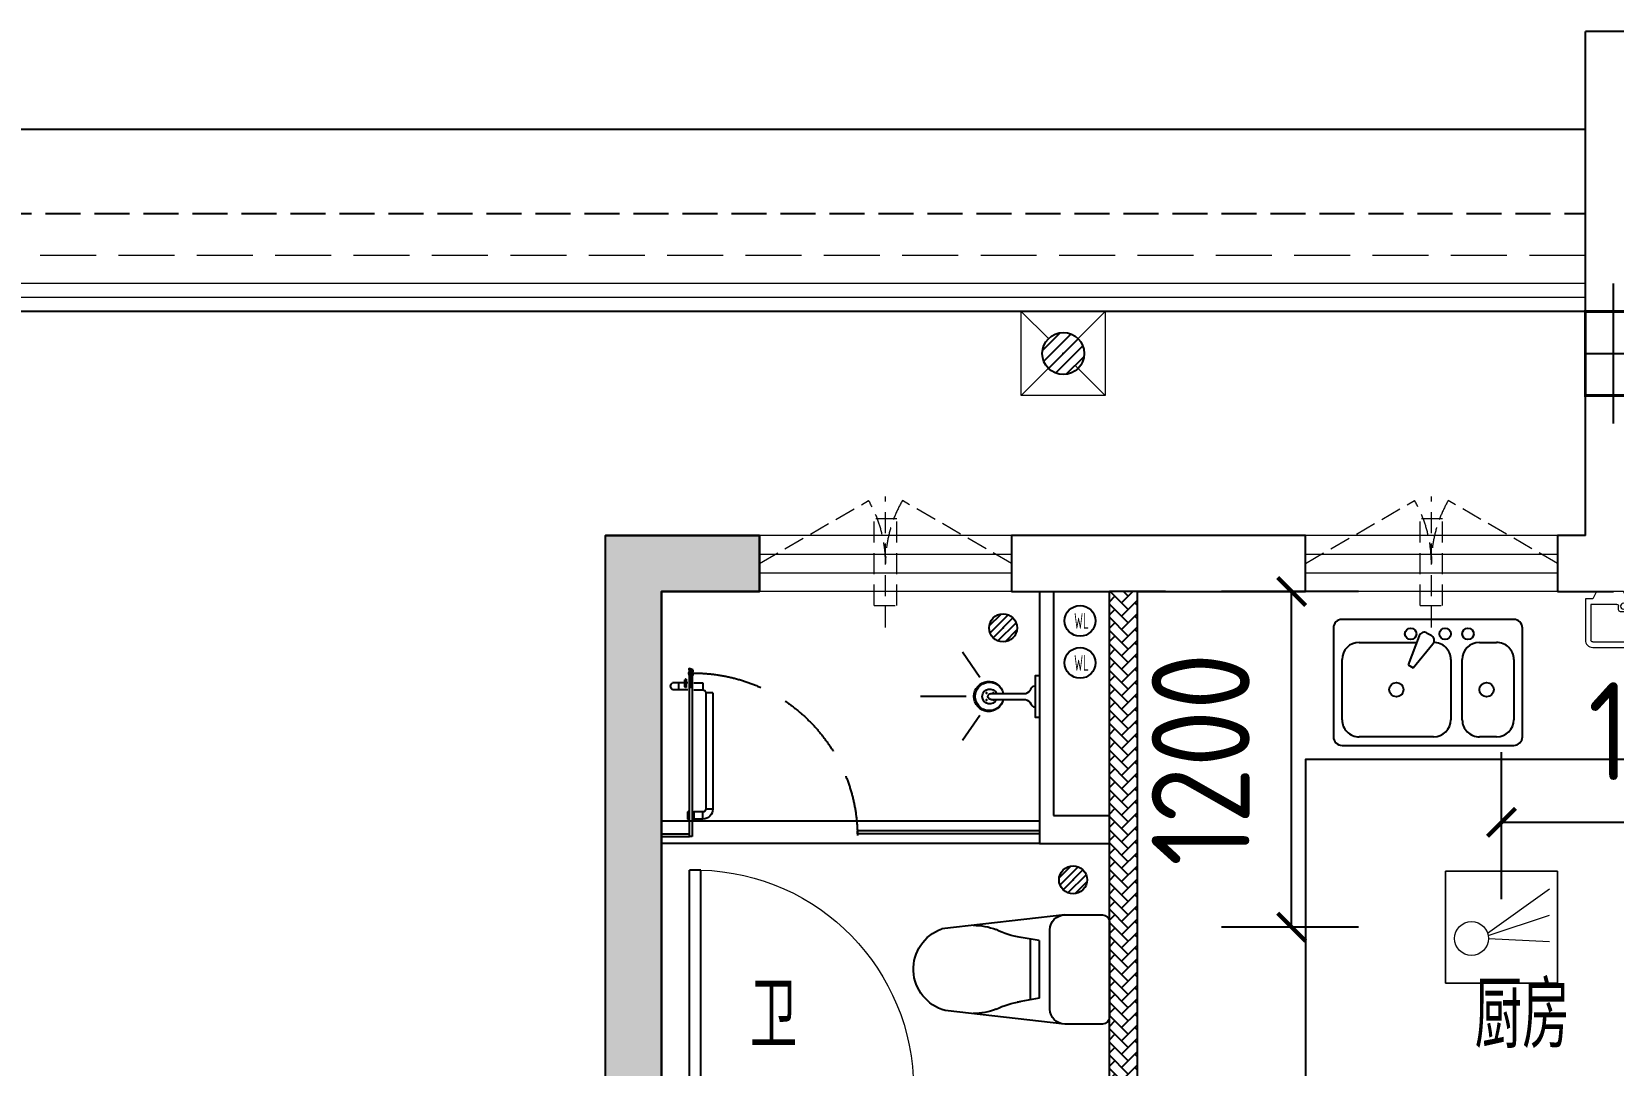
# Model space of a CAD drawing. Extents: x 3753737 to 4713801, y -857380 to 24339.
# Drawn here: x 4236663 to 4242313, y -761229 to -757536 of the extents above; entities that cross this region are included whole.
import ezdxf
from ezdxf.enums import TextEntityAlignment as Align

# ---------------------------------------------------------------- set-up
doc = ezdxf.new("R2010")
doc.units = 0
doc.header["$LTSCALE"] = 1000
doc.header["$MEASUREMENT"] = 0
for name, pattern in [('#P_--_20B1_001_t3$0$DASH', [0.35, 0.25, -0.1]), ('__DASH', [0.35, 0.25, -0.1]), ('DASH', [0.35, 0.25, -0.1]), ('HIDDEN', [0.375, 0.25, -0.125])]:
    doc.linetypes.add(name, pattern=pattern)
doc.layers.get('0').update_dxf_attribs({"linetype": 'CONTINUOUS'})
doc.layers.get('Defpoints').update_dxf_attribs({"linetype": 'CONTINUOUS'})
for name, color, linetype in [('!!电气', 1, 'CONTINUOUS'), ('COLU', 7, 'CONTINUOUS'), ('CURTWALL', 4, 'CONTINUOUS'), ('IP-bath&kitchen-JOHNSON', 4, 'CONTINUOUS'), ('LVTRY', 252, 'CONTINUOUS'), ('P-bath&kitchen-JOHNSON', 4, 'CONTINUOUS'), ('ROOF', 183, 'CONTINUOUS'), ('S-砼墙填充', 251, 'CONTINUOUS'), ('VPIPE-中水', 122, 'CONTINUOUS'), ('WALL', 252, 'CONTINUOUS'), ('保温', 6, 'CONTINUOUS'), ('建筑-排气道', 252, 'CONTINUOUS'), ('机电标识类', 1, 'CONTINUOUS'), ('污水', 3, 'CONTINUOUS'), ('看线', 185, 'CONTINUOUS')]:
    doc.layers.add(name, color=color, linetype=linetype)
for name, color, linetype, lineweight in [('EQUIP-消防', 3, 'CONTINUOUS', 20), ('PUB_HATCH', 8, 'CONTINUOUS', 9), ('PUB_TEXT', 7, 'CONTINUOUS', 20), ('WINDOW', 146, 'CONTINUOUS', 20), ('平面-分水线', 189, 'CONTINUOUS', 15), ('平面-栏杆', 56, 'CONTINUOUS', 15), ('平面-看线', 252, 'CONTINUOUS', 15), ('平面-空调室内机', 176, 'CONTINUOUS', 9), ('平面-空调预留孔', 252, 'CONTINUOUS', 15), ('立面-洞口示意', 252, 'CONTINUOUS', 13)]:
    doc.layers.add(name, color=color, linetype=linetype, lineweight=lineweight)
doc.styles.add('DIM_FONT', font='SIMPLEX', dxfattribs={"width": 0.7, "bigfont": 'GBCBIG'})
doc.styles.get("Standard").update_dxf_attribs({"font": 'gbenor.shx', "bigfont": 'gbcbig.shx'})
doc.dimstyles.get("Standard").update_dxf_attribs({"dimscale": 100, "dimtxt": 3.5, "dimasz": 1, "dimexe": 2.5, "dimexo": 3, "dimgap": 1.5, "dimtad": 1, "dimdec": 0, "dimzin": 0, "dimdsep": 46, "dimtxsty": 'Standard', "dimblk": 'ARCHTICK', "dimcen": 0.09, "dimadec": 0, "dimazin": 0, "dimtfac": 1, "dimtdec": 0, "dimtix": 1, "dimtmove": 2, "dimatfit": 3, "dimfxl": 1, "dimtolj": 1, "dimtzin": 0, "dimarcsym": 0})

# ---------------------------------------------------------------- blocks, each defined once
blk = doc.blocks.new('$lvtry$00000171')
for p, q in [((-74.24621202462731, 10.60660171788186), (-10.60660171788186, 74.24621202462731)), ((-69.81875867368217, -27.39235180270043), (27.39235180242758, 69.81875867368217)), ((-53.03300858900184, -53.03300858886359), (53.03300858900184, 53.03300858886359)), ((-27.39235180242758, -69.81875867368217), (69.81875867368217, 27.39235180270043)), ((10.60660171788186, -74.24621202462731), (74.24621202462731, -10.60660171788186))]:
    blk.add_line(p, q)
blk.add_circle((0, 0), 75)
blk.add_point((0, 0))
blk = doc.blocks.new('DSGDFGF')
blk.add_hatch(color=252).paths.add_polyline_path([(677792.0948928643, 343575.9044795057), (677790.945247743, 343578.6754569677), (677782.632315357, 343575.2265216037), (677783.7819604783, 343572.4555441417)])
at = {"color": 252}
for p, q in [((677780.9880316098, 343575.0856533385), (677792.7524742372, 343579.9665786644)), ((677787.3309414568, 343577.7172501164), (677787.3259471478, 343538.5980988075)), ((677791.40707732, 343578.8670644879), (677793.0544943778, 343579.5505579516)), ((677791.40707732, 343578.8670644879), (677792.7483299616, 343575.6342574489)), ((677781.6323658291, 343574.8116546075), (677782.17048578, 343575.0349140835)), ((677781.7727300618, 343558.7877033984), (677783.9726685529, 343558.3057798852)), ((677783.9726685529, 343558.3057798852), (677781.8258801228, 343558.3344869695)), ((677792.5791023793, 343566.792001689), (677782.079101353, 343566.7846337222)), ((677792.5576464697, 343568.0559877249), (677782.1242226405, 343568.0573197514)), ((677782.17048578, 343575.0349140835), (677783.5117384215, 343571.8021070444)), ((677782.3295456805, 343566.7848094617), (677782.3270431731, 343547.1833053526)), ((677783.5117384215, 343571.8021070444), (677792.7483299616, 343575.6342574489)), ((677792.9459211269, 343558.8559278402), (677790.7458596539, 343558.3745660713)), ((677790.7458596539, 343558.3745660713), (677792.8926553441, 343558.4027249973)), ((677792.329546658, 343566.791826573), (677792.3268176252, 343545.4160080955)), ((676440.5911132898, 342778.7853703078), (676375.7837063015, 342843.5927772964)), ((676457.6848844821, 342789.9758703651), (676386.9742063587, 342860.6865484883)), ((676468.8753845392, 342807.069641557), (676404.0679775509, 342871.8770485456)), ((676471.8270201067, 342832.4022772391), (676429.4006132327, 342874.828684113)), ((677752.3193099041, 342860.3318190202), (677792.3193099041, 342860.3318190241)), ((677752.3193099796, 342080.3318190202), (677752.3193099041, 342860.3318190202)), ((677792.3193099796, 342080.3318190241), (677792.3193099041, 342860.3318190241)), ((676415.258477608, 342775.8337347403), (676372.832070734, 342818.2601416143)), ((676292.3319744077, 342675.175474132), (676292.3319744077, 342335.175474132)), ((676451.7308107093, 342700.175474132), (676317.3319744077, 342700.175474132)), ((676451.7308107093, 342700.175474132), (676891.6440169881, 342650.0865951551)), ((676505.0032607093, 342363.4479241321), (676505.0032607093, 342646.903024132)), ((676543.6494503776, 342608.3882713533), (676622.4478282128, 342621.9583502086)), ((676543.6494503776, 342608.3882713533), (676543.649450378, 342401.9626769107)), ((676575.6129203779, 342613.89278579), (676575.6129203779, 342396.458162474)), ((676543.649450378, 342401.9626769107), (676622.4478282132, 342388.3925980554)), ((676451.7308107093, 342310.175474132), (676879.4269694709, 342358.8733100445)), ((676317.3319744077, 342310.175474132), (676451.7308107093, 342310.175474132)), ((677792.3193099796, 342080.3318190241), (677752.3193099796, 342080.3318190202))]:
    blk.add_line(p, q, dxfattribs=at)
for points in [[(676792.3298012011, 341855.337567487), (676442.3298012007, 341855.337567487), (676442.3298012011, 341355.6371492364), (676792.3298012007, 341355.6371492364)], [(676357.2296608228, 341735.4877446934), (676357.2296608232, 341675.4877446934), (676417.2296608232, 341675.4877446934), (676417.2296608232, 341735.4877446934)], [(676412.2296608228, 341708.4877446934), (676412.2296608228, 341702.4877446934), (676362.2296608228, 341702.4877446934), (676362.2296608228, 341708.4877446934)], [(676387.2296608232, 341585.4877446934), (676387.2296608228, 341625.4877446934), (676367.2296608228, 341625.4877446934), (676367.2296608232, 341585.4877446934)], [(676387.2296608228, 341625.4877446934), (676387.2296608232, 341585.4877446934), (676552.2296608228, 341585.4877446934), (676552.2296608232, 341625.4877446934)], [(676357.2296608228, 341475.4877446934), (676357.2296608228, 341535.4877446934), (676417.2296608228, 341535.4877446934), (676417.2296608228, 341475.4877446934)], [(676412.2296608228, 341502.4877446934), (676412.2296608232, 341508.4877446934), (676362.2296608232, 341508.4877446934), (676362.2296608232, 341502.4877446934)]]:
    blk.add_lwpolyline(points, close=True, dxfattribs=at)
blk.add_lwpolyline([(676417.2296608228, 341625.4877446934), (676417.2296608228, 341635.4877446934), (676357.2296608232, 341635.4877446934), (676357.2296608228, 341575.4877446934), (676417.2296608228, 341575.4877446934), (676417.2296608232, 341585.4877446934)], dxfattribs=at)
blk.add_circle((676593.4908165431, 341605.4877446934), 26, dxfattribs=at)
for centre, radius, start, end in [((677816.4082569, 343571.0050704498), 24.03224306675829, 160.7608675390812, 187.0487373483804), ((677793.2008771887, 343578.885797779), 1.170107913508445, 340.0401063810795, 112.5329724066553), ((677793.246101898, 343579.0887283746), 0.5, 340.7608675390812, 112.5329724066553), ((677813.7017490092, 343571.4403379513), 20.6409126368038, 160.0401063810795, 190.8473097315479), ((677793.4899544469, 343561.8799983214), 13.51105029248686, 155.1523536758301, 208.9779472918613), ((677800.8262372996, 343573.5114288006), 20.48112573357894, 177.9914884891074, 196.9002533871183), ((677781.3549642822, 343574.1554058451), 1, 111.5265713365505, 175.7651598683885), ((677800.8730506601, 343573.5215271715), 19.52885339284392, 177.4658112272371, 196.248373089559), ((677795.954577047, 343562.2487149481), 14.59806099666519, 161.897335375885, 193.7146805687785), ((677781.8630078705, 343574.3680283585), 0.5, 112.7329724064442, 178.0541836348894), ((677782.1078064376, 343555.576496405), 0.5, 208.9779472918613, 24.22834859066465), ((677791.1560326809, 343559.6483127771), 9.42220170707689, 188.0154059306584, 204.2283485906647), ((677792.4817948093, 343555.4548808204), 0.5, 155.4186477765547, 330.1502239951137), ((677781.3818772887, 343560.532450597), 11.70614123311011, 335.4186477765547, 349.5176669162669), ((677781.0403551958, 343562.2821468745), 12.3887641438454, 343.9450830201525, 21.34776538522304), ((677781.2932454327, 343561.875538118), 13.39994098009156, 330.1502239951137, 25.08154449328612), ((676317.3319744077, 342675.175474132), 25, 90, 180), ((676451.7308107088, 342646.9030241317), 53.27245000000253, 0, 90), ((676566.256129127, 342910.360941158), 293.8257332377133, 278.5171808091275, 296.4631460147689), ((676779.2421931787, 342438.8079979062), 224.0767612256723, 90, 111.4797808289061), ((676839.6828811681, 342506.4035720532), 152.7899563564, 285.0773243456341, 70.11812123085457), ((676566.256129127, 342099.9900071058), 293.8257332377133, 63.53685398523108, 81.48281919087255), ((676317.3319744077, 342335.175474132), 25, 180, 270), ((676451.7308107088, 342363.4479241321), 53.27245000000602, 270, 0), ((676779.2421931787, 342571.5429503578), 224.0767612256445, 248.5202191710939, 270)]:
    blk.add_arc(centre, radius, start, end, dxfattribs=at)
at = {"color": 252, "lineweight": 13}
blk.add_arc((677772.3193099796, 342080.3318190221), 780, 91.46928358689541, 180.0000000055445, dxfattribs=at)
at = {"color": 252, "extrusion": (0, 0, -1)}
blk.add_ellipse((676422.3295454204, 342825.3312094267), major_axis=(-35.3553390616549, 35.3553390616549), ratio=0.9999999999998849, start_param=5.49778714378208, end_param=11.78097245096167, dxfattribs=at)
at = {"color": 252}
blk.add_open_spline([(677782.3270431731, 343547.1833053526), (677783.2225082375, 343546.3844084057), (677785.0384523292, 343544.764298087), (677788.2315950908, 343548.5217681985), (677790.7770637416, 343546.5913199963), (677792.3268176252, 343545.4160080955)], degree=3, knots=[0, 0, 0, 0, 3.066329070407599, 6.218313121244897, 11.12413523619883, 11.12413523619883, 11.12413523619883, 11.12413523619883], dxfattribs=at)
blk.add_point((676422.3295454204, 342825.3312094267), dxfattribs=at)
at = {"layer": 'CURTWALL', "color": 252}
for p, q in [((676292.3193125755, 342105.3318188789), (677892.3193125913, 342105.3318190337)), ((676292.3193125755, 342105.3318188789), (676292.3193125804, 342055.3318188789)), ((676292.3193125771, 342088.6651522122), (677892.319312593, 342088.665152367)), ((676292.3193125788, 342071.9984855456), (677892.3193125946, 342071.9984857004)), ((676292.3193125804, 342055.3318188789), (677892.3193125962, 342055.3318190337)), ((677892.3193125913, 342105.3318190337), (677892.3193125962, 342055.3318190337))]:
    blk.add_line(p, q, dxfattribs=at)
at = {"layer": 'IP-bath&kitchen-JOHNSON', "color": 252}
for p, q in [((676492.3319719185, 343855.3312094221), (676492.331953106, 343055.0197000016)), ((676542.3319719185, 343855.3312094221), (676542.3319289016, 342955.0196913155)), ((676755.4934253928, 343548.528566928), (676817.2809552698, 343637.9535619311)), ((676542.3319719185, 343553.9336697603), (676542.3537818899, 343406.7208867643)), ((676715.8575761254, 343490.9102943449), (676591.5991509663, 343490.8918851235)), ((676715.8606918356, 343469.879896774), (676591.6022666765, 343469.8614875526)), ((676803.696527337, 343480.3080623398), (676966.9983928963, 343480.3322559524)), ((676755.5136416124, 343412.0732779072), (676817.3276658858, 343322.6665948082)), ((676492.331953106, 343055.0197000016), (676292.3295265906, 343055.0197000032)), ((676542.331932724, 343035.0196551088), (677892.3295454062, 343035.0196507949)), ((676542.3319289016, 342955.0196913155), (676292.3295242395, 342955.0197074407)), ((676542.331932724, 343000.0196551071), (677192.3295454478, 343000.0196505642)), ((676542.331932724, 342990.0196551071), (677192.3413922582, 342990.0196503444)), ((676542.331932724, 342955.019720073), (677892.3295454059, 342955.0196507949)), ((677192.3413922582, 342990.0196503444), (677192.3413922533, 343000.0196505642)), ((677892.3295454031, 342990.0196503291), (677792.3295457542, 342990.0196503627)), ((677792.3295457542, 342980.0196503627), (677792.329545758, 342990.0196503627)), ((677892.3295454031, 342980.0196503291), (677792.3295457542, 342980.0196503627))]:
    blk.add_line(p, q, dxfattribs=at)
blk.add_lwpolyline([(676542.3319719185, 343553.9336697603), (676558.1047700966, 343553.9360065429), (676558.126580068, 343406.7232235469), (676542.3537818899, 343406.7208867643)], dxfattribs=at)
for points in [[(676573.0120572598, 343506.6316037667, 0.3641418619200187), (676558.1100782104, 343518.1073396252, 0.0204951839784475)], [(676591.5991509663, 343490.8918851235, -0.2143900455666535), (676573.0120572598, 343506.6316037667, -7.649644273232357)], [(676591.7843340248, 343469.8615145264, 0.214893116671168), (676573.019850027, 343454.0320413563, 7.649644273232357)], [(676573.019850027, 343454.0320413563, -0.3641418619200349), (676558.1212719543, 343442.5518904647, -0.0204951839784475)]]:
    blk.add_lwpolyline(points, format="xyb", dxfattribs=at)
blk.add_arc((676715.8591339806, 343480.3950955594), 10.51519890083, 270.0084885244472, 90.0084885244472, dxfattribs=at)
for centre, major_axis, ratio, start_param, end_param in [((676723.6381181092, 343480.3962480368), (-0.007947577431149799, 53.64446784366916), 0.9875770290783108, 1.768090240399728, 7.656687720196345), ((676721.1153553405, 343480.3958742828), (0.00755019398102967, -50.96224354547061), 0.9900522014073144, -1.362970376127611, 4.504563029716158), ((676720.1120954764, 343480.395725647), (0.003971184709227316, -26.80467884093611), 0.9948122416210567, -1.167676844559286, 4.309269498205915), ((676707.0784556535, 343492.8506407556), (-1.43284560373854, -0.0002122800557429555), 0.8500000000096485, 4.712388980370823, 10.99557428755041), ((676707.0821466842, 343467.9369491475), (-1.432845603738555, -0.0002122799454670566), 0.8500000000096485, -1.570796326743344, 4.712388980436241), ((676731.5129137598, 343492.8542607866), (-1.432845603753048, -0.0002122803371705082), 0.8500000000010156, 4.712388980193717, 10.9955742873733), ((676731.5166047905, 343467.9405691784), (-1.432845603753064, -0.0002122802268945093), 0.8500000000010158, 4.712388980259137, 10.99557428743872)]:
    blk.add_ellipse(centre, major_axis=major_axis, ratio=ratio, start_param=start_param, end_param=end_param, dxfattribs=at)
at = {"layer": 'LVTRY', "color": 252}
for p, q in [((676292.319311518, 341155.3318184384), (676292.3193115267, 342055.3308562199)), ((676292.3193115267, 342055.3308562199), (676892.3193115271, 342055.3308562199)), ((676892.3193115271, 342055.3308562199), (676892.3193115182, 341155.3318184384)), ((676892.3193115182, 341155.3318184384), (676292.319311518, 341155.3318184384))]:
    blk.add_line(p, q, dxfattribs=at)
at = {"layer": 'P-bath&kitchen-JOHNSON', "color": 252}
for p, q in [((677776.6303113614, 343529.4548048538), (677744.95031163, 343529.4507602764)), ((677744.95031163, 343529.4507602764), (677744.9535472917, 343504.1067604618)), ((677782.2360026708, 343512.4154226825), (677782.2398266174, 343542.3674224311)), ((677782.2398266174, 343542.3674224311), (677788.5758265636, 343542.3666135194)), ((677792.3295455992, 343566.7835327702), (677782.3295456807, 343566.7848094617)), ((677782.3295456807, 343566.7848094617), (677782.3295458518, 342980.0209270555)), ((677785.1184337127, 343531.4569372017), (677785.1160026519, 343512.4150549952)), ((677785.1173955371, 343523.3251725378), (677785.1198265981, 343542.367054744)), ((677785.1198265981, 343542.367054744), (677787.423532445, 343540.0627606274)), ((677787.4215984105, 343524.9139607344), (677787.4202967978, 343514.7187608129)), ((677787.4215984105, 343524.9139607344), (677787.423532445, 343540.0627606274)), ((677788.5755324139, 343540.0626135522), (677788.5758265636, 343542.3666135194)), ((677788.5758265636, 343542.3666135194), (677790.3036059632, 343540.638392925)), ((677790.3035324257, 343540.06239294), (677790.3036058284, 343540.637339097)), ((677792.3295457703, 342980.0196503638), (677792.3295455992, 343566.7835327702)), ((677798.5183111951, 343529.4575992891), (677853.2383107445, 343529.4645853768)), ((677803.9392645855, 343542.3688931896), (677806.819264537, 343542.3692608783)), ((677803.9392645855, 343542.3688931896), (677803.9430885493, 343512.4168934405)), ((677806.819264537, 343542.3692608783), (677809.1235586847, 343540.0655550621)), ((677806.819264537, 343542.3692608783), (677806.8214895052, 343524.9417306737)), ((677806.8230885009, 343512.4172611294), (677806.8208635331, 343529.8447913342)), ((677809.1267943464, 343514.7215552478), (677809.1235586847, 343540.0655550621)), ((677830.2015465883, 343504.1176440517), (677830.1983109268, 343529.4616438664)), ((677709.242871261, 343493.7342012243), (677709.2210296938, 343078.0503174085)), ((677709.242871261, 343493.7342012243), (677734.5868710461, 343493.7374368862)), ((677734.5868710461, 343493.7374368862), (677734.565029479, 343078.0535530703)), ((677776.6335470229, 343504.1108050391), (677744.9535472917, 343504.1067604618)), ((677782.2360026708, 343512.4154226825), (677788.5720026172, 343512.4146137708)), ((677785.1160026519, 343512.4150549952), (677787.4202967978, 343514.7187608129)), ((677788.5722967668, 343514.7186137382), (677788.5720026172, 343512.4146137708)), ((677788.5720026172, 343512.4146137708), (677790.3002232413, 343514.1423931411)), ((677790.3002967787, 343514.7183931256), (677790.3002233759, 343514.1434469686)), ((677798.5215468572, 343504.1135994745), (677853.2415464063, 343504.1205855621)), ((677803.9430885493, 343512.4168934405), (677806.8230885009, 343512.4172611294)), ((677806.8230885009, 343512.4172611294), (677809.1267943464, 343514.7215552478)), ((677709.2210296938, 343078.0503174085), (677734.565029479, 343078.0535530703)), ((677778.9180586609, 343069.9952155498), (677776.6143528158, 343067.6909214312)), ((677781.7980586418, 343069.9955832384), (677778.9180586609, 343069.9952155498)), ((677778.9180586609, 343069.9952155498), (677778.9218826251, 343040.0432158009)), ((677781.7980586418, 343069.9955832384), (677781.8018826058, 343040.0435834894)), ((677793.3180585504, 343069.9970539934), (677796.1980585019, 343069.9974216822)), ((677793.3218825144, 343040.045054245), (677793.3180585504, 343069.9970539934)), ((677796.2018824657, 343040.045421934), (677796.1980585019, 343069.9974216822)), ((677796.1980585019, 343069.9974216822), (677797.9262791271, 343068.2696423131)), ((677797.9296618646, 343041.77364253), (677797.9262791271, 343068.2696423131)), ((677744.9343530842, 343067.686876854), (677776.6143528158, 343067.6909214312)), ((677744.9375887462, 343042.3428770395), (677744.9343530842, 343067.686876854)), ((677744.9375887462, 343042.3428770395), (677776.6175884774, 343042.346921617)), ((677776.6143528158, 343067.6909214312), (677776.6175884774, 343042.346921617)), ((677778.9218826251, 343040.0432158009), (677776.6175884774, 343042.346921617)), ((677781.8018826058, 343040.0435834894), (677778.9218826251, 343040.0432158009)), ((677793.3218825144, 343040.045054245), (677796.2018824657, 343040.045421934)), ((677782.3295458518, 342980.0209270555), (677792.3295457703, 342980.0196503638))]:
    blk.add_line(p, q, dxfattribs=at)
at = {"layer": 'P-bath&kitchen-JOHNSON', "color": 252, "linetype": 'DASH'}
blk.add_arc((677778.5077536344, 342977.5726101489), 586.199339652145, 89.7967155947477, 179.3922413721004, dxfattribs=at)
at = {"layer": 'P-bath&kitchen-JOHNSON', "color": 252}
blk.add_arc((677844.6778526714, 343516.7914923518), 15.29342111015146, 304.0529847197245, 55.96164514557246, dxfattribs=at)
for centre, major_axis, start_param, end_param in [((677744.9548709716, 343493.7387605658), (-0.001323679818178505, 10.36799992538068), 0, 1.570796326794897), ((677744.9330294044, 343078.0548767501), (-0.004559341591806618, 35.71199971055373), 1.570796326794897, 3.141592653589793), ((677744.9330294044, 343078.0548767501), (-0.001323679818178505, 10.36799992538068), 1.570796326794897, 3.141592653589793)]:
    blk.add_ellipse(centre, major_axis=major_axis, ratio=1, start_param=start_param, end_param=end_param, dxfattribs=at)
at = {"layer": 'LVTRY', "color": 252, "xscale": -0.6666666667107826, "yscale": 0.6666666667107826}
blk.add_blockref('$lvtry$00000171', (676672.3319719185, 343725.3312094244), dxfattribs=at)
blk = doc.blocks.new('dongkong')
at = {"layer": '平面-空调预留孔', "color": 8, "linetype": 'HIDDEN', "ltscale": 0.3}
for p, q in [((-603796.0415180789, 210899.900060961), (-603796.0415180789, 210431.4859232727)), ((-603836.0415180789, 210820.9630630909), (-603836.0415180789, 210510.8096162414)), ((-603836.0415180789, 210820.9630630909), (-603756.0415180789, 210820.9630630909)), ((-603756.0415180789, 210820.9630630909), (-603756.0415180789, 210510.8096162414))]:
    blk.add_line(p, q, dxfattribs=at)
blk.add_lwpolyline([(-603756.0415180789, 210510.8096162414), (-603836.0415180789, 210510.8096162414)], dxfattribs=at)
blk = doc.blocks.new('R5T6Y7TRF')
at = {"layer": '平面-分水线', "color": 252, "elevation": -134.4000000000001}
blk.add_lwpolyline([(392484.8541893135, -26437.61814984633), (392784.8541893135, -26437.61814984633), (392784.8541893135, -26737.61814984633), (392484.8541893135, -26737.61814984633)], close=True, dxfattribs=at)
for points in [[(392484.8541893137, -26437.61814984609), (392581.6677419271, -26534.43170245946)], [(392688.0406367002, -26534.43170245946), (392784.8541893137, -26437.61814984609)], [(392484.8541893137, -26737.61814984609), (392593.291564103, -26629.18077505683)], [(392676.4168145243, -26629.18077505683), (392784.8541893137, -26737.61814984609)]]:
    blk.add_lwpolyline(points, dxfattribs=at)
at = {"layer": 'LVTRY', "color": 252}
blk.add_blockref('$lvtry$00000171', (392634.8541893135, -26587.61814984633, -134.4000000000001), dxfattribs=at)
blk = doc.blocks.new('GDGDGDGRGD')
at = {"color": 252, "linetype": '__DASH', "ltscale": 0.1}
blk.add_wipeout([(428916.84760748764, 296115.3631000773), (428716.694160324, 296115.3630999893), (428716.6941600065, 295815.3630998155), (428916.8476071452, 295815.3630997849)], dxfattribs=at).dxf.layer = '污水'
at = {"layer": '机电标识类', "color": 252, "linetype": 'DASH', "ltscale": 400}
for p, q in [((428816.7708839058, 295715.3630940171), (428816.7708839058, 296215.3631000333)), ((428916.8476071691, 295965.3613519751), (428716.6941603196, 295965.3613519752))]:
    blk.add_line(p, q, dxfattribs=at)
at = {"layer": '污水', "color": 252, "linetype": '__DASH', "ltscale": 0.1, "const_width": 10}
blk.add_lwpolyline([(428916.8476071724, 296115.3630999706), (428716.6941603228, 296115.3630999707), (428716.6941603125, 295815.363099858), (428916.847607162, 295815.3630998579)], close=True, dxfattribs=at)
blk = doc.blocks.new('GDGDGRD')
at = {"layer": 'S-砼墙填充'}
h = blk.add_hatch(color=252, dxfattribs=at)
h.dxf.hatch_style = 1
h.paths.add_polyline_path([(440466.5786993939, 295815.3630854118), (440466.5786993939, 295615.3630854118), (440816.533783895, 295615.3630854151), (440816.5337826959, 292815.3630859881), (441016.5337826959, 292815.3630859881), (441016.533783895, 295815.3630854151)])
at = {"layer": 'COLU', "color": 252}
blk.add_lwpolyline([(440466.5786993939, 295815.3630854118), (440466.5786993939, 295615.3630854118), (440816.533783895, 295615.3630854151), (440816.5337826959, 292815.3630859881), (441016.5337826959, 292815.3630859881), (441016.533783895, 295815.3630854151)], close=True, dxfattribs=at)
blk = doc.blocks.new('A-Kitchen-7')
at = {"layer": 'LVTRY'}
for p, q in [((-518.6581278588565, 779.725278688129), (-7.244008776673581, 834.3051076843403)), ((-515, 756.005706589378), (-518.6581278588565, 779.725278688129)), ((-3.585880917788018, 810.5855355854728), (-515, 756.005706589378)), ((-29.12075551546877, 766.9560861630598), (-35.20590834700852, 806.4126680237241)), ((-7.244008776673581, 834.3051076843403), (-3.585880917788018, 810.5855355854728)), ((515, 780), (-5.820766091346741e-11, 780)), ((0, 756.005706589378), (-5.820766091346741e-11, 780)), ((515, 756.005706589378), (515, 780)), ((515, 756.005706589378), (-515, 756.005706589378)), ((-515, 756.005706589378), (-515, 40)), ((-485.6368437646597, 760.5342107040924), (-484.9384396369278, 756.005706589378)), ((-29.12075551543967, 766.9560861630598), (-112.0975807690556, 756.005706589378)), ((515, 40), (515, 756.005706589378)), ((-515, 40), (515, 40))]:
    blk.add_line(p, q, dxfattribs=at)
blk.add_lwpolyline([(-468.9430810984049, 40), (-468.9430810984049, 0), (468.9430810984049, 0), (468.9430810984632, 40)], close=True, dxfattribs=at)
blk = doc.blocks.new('rtyg7uyhg')
at = {"layer": 'LVTRY'}
for p, q in [((194234.6213208837, 45488.79502889935), (193620.9849572473, 45488.79513816872)), ((193590.3031336021, 45458.1133254503), (193590.3030643982, 45069.47696181395)), ((193896.3984467548, 45429.87059594441), (193857.5823896687, 45326.26016876537)), ((193925.7802168131, 45440.40881343969), (193940.0533153456, 45432.16822680717)), ((194265.3030643982, 45069.47684161765), (194265.3031336021, 45458.113205254)), ((193682.3485790417, 45406.97694542356), (193887.8216881326, 45406.97690883528)), ((193875.2965560293, 45316.03289288385), (193945.6178257855, 45401.45376218002)), ((194111.8940335871, 45406.97686893496), (194173.2576699507, 45406.97685800815)), ((193620.9848935069, 45130.84059271414), (193620.9849317512, 45345.61331998683)), ((193857.5823896687, 45326.26016876537), (193875.2965560293, 45316.03289288385)), ((194009.6212953876, 45345.61325078298), (194009.6212571432, 45130.84052351015)), ((194050.5303480524, 45130.84051622554), (194050.5303862967, 45345.61324349836)), ((194234.6212953876, 45345.61321071758), (194234.6212571432, 45130.84048344476)), ((193620.9848771165, 45038.79513816872), (194234.621240753, 45038.79502889935)), ((193948.2576098526, 45069.47689807355), (193682.3485189436, 45069.47694542356)), ((194173.2576098526, 45069.47685800816), (194111.893973489, 45069.47686893508))]:
    blk.add_line(p, q, dxfattribs=at)
for centre, radius in [((193866.4394935961, 45437.65873082454), 20.45454545454545), ((193989.1667663234, 45437.6587089707), 20.45454545454545), ((194070.9849481416, 45437.65869440146), 20.45454545454545), ((193815.3030944472, 45238.22692174855), 25.56818181818182), ((194137.4621853563, 45238.2268643822), 25.56818181818182)]:
    blk.add_circle(centre, radius, dxfattribs=at)
for centre, radius, start, end in [((193620.9849517839, 45458.11331998683), 30.68181818181818, 89.99998979807194, 179.9999897972382), ((194234.6213154203, 45458.11321071746), 30.68181818181818, 359.9999897972382, 89.99998979807194), ((193915.5529409315, 45422.69466753349), 20.45454545454545, 59.99998980057491, 159.4623117970261), ((193929.8260394641, 45414.45408090108), 20.45454545454545, 320.5376677968172, 59.99998980057491), ((193682.3485681149, 45345.61330905991), 61.36363636363636, 89.99998979807194, 179.9999897972382), ((193948.2576590239, 45345.6132617099), 61.36363636363636, 359.9999897972382, 89.99998979807194), ((194111.8940226603, 45345.61323257144), 61.36363636363636, 89.99998979807194, 179.9999897972382), ((194173.2576590239, 45345.6132216445), 61.36363636363636, 359.9999897972382, 89.99998979807194), ((193682.3485298705, 45130.84058178721), 61.36363636363636, 179.9999897972382, 269.9999897980719), ((193948.2576207797, 45130.8405344372), 61.36363636363636, 269.9999897980719, 359.9999897972382), ((194111.893984416, 45130.84050529861), 61.36363636363636, 179.9999897972382, 269.9999897980719), ((194173.2576207797, 45130.84049437181), 61.36363636363636, 269.9999897980719, 359.9999897972382), ((193620.9848825799, 45069.47695635049), 30.68181818181818, 179.9999897972382, 269.9999897980719), ((194234.6212462163, 45069.47684708112), 30.68181818181818, 269.9999897980719, 359.9999897972382)]:
    blk.add_arc(centre, radius, start, end, dxfattribs=at)
at = {"layer": 'LVTRY', "style": 'DIM_FONT', "width": 0.8, "flags": 9}
for tag in ['XSIZE', 'YSIZE']:
    blk.add_attdef(tag, (193927.8031388824, 45487.7665121054), '', height=0.5, rotation=89.99998979807198, dxfattribs=at)
blk = doc.blocks.new('FRSDFDGDGDRGDR')
at = {"layer": '平面-空调预留孔', "color": 252}
for p, q in [((699612.3179923807, 775043.9561356568), (699612.3179923807, 775441.1561356868)), ((699618.9179923869, 775447.756135683), (699746.3179923192, 775447.756135683)), ((699746.3179923192, 775447.756135683), (699746.3179923192, 775355.3561357355)), ((699719.9179922946, 775342.156135743), (699719.9179922946, 775142.9561356006)), ((699726.5179923008, 775348.7561357393), (699739.7179923131, 775348.7561357393)), ((699726.5179923008, 775136.3561356043), (699739.7179923131, 775136.3561356043)), ((699746.3179923192, 775129.7561356081), (699746.3179923192, 775037.3561356605)), ((699746.3179923192, 775037.3561356605), (699618.9179923869, 775037.3561356605))]:
    blk.add_line(p, q, dxfattribs=at)
blk.add_lwpolyline([(699766.1179923377, 775166.7161355871), (699792.5179923623, 775153.5161355946), (699792.5179923623, 775057.1561356493), (699766.1179923377, 775043.9561356568), (699766.1179923377, 775017.5561356718), (699618.9179923869, 775017.5561356718, -0.4142135623730951), (699592.5179923623, 775043.9561356568), (699592.5179923623, 775441.1561356868, -0.4142135623730951), (699618.9179923869, 775467.5561356718), (699766.1179923377, 775467.5561356718), (699766.1179923377, 775441.1561356868), (699792.5179923623, 775427.9561356943), (699792.5179923623, 775331.596135749), (699766.1179923377, 775318.3961357565)], format="xyb", close=True, dxfattribs=at)
for centre, radius in [((699739.7179923131, 775331.596135749), 10.55999999400228), ((699739.7179923131, 775243.1561357992), 15.83999999100342), ((699739.7179923131, 775153.5161355946), 10.55999999400228)]:
    blk.add_circle(centre, radius, dxfattribs=at)
for centre, radius, start, end in [((699618.917992382, 775441.1561356819), 6.600000001199078, 89.99999995997936, 179.9999999533093), ((699739.717992318, 775355.3561357405), 6.600000001206354, 269.9999999599793, 359.9999999533093), ((699726.5179922959, 775342.1561357381), 6.600000001199078, 89.99999995997936, 179.9999999533093), ((699726.5179922959, 775142.9561356056), 6.600000001199078, 180.0000000400206, 270.0000000533608), ((699739.717992318, 775129.7561356032), 6.600000001206354, 4.002063966804346e-08, 90.00000005336085), ((699618.917992382, 775043.9561356618), 6.600000001199078, 180.0000000400206, 270.0000000533608)]:
    blk.add_arc(centre, radius, start, end, dxfattribs=at)
blk = doc.blocks.new('*U152')
h = blk.add_hatch(color=5)
h.set_gradient(color1=(0, 0, 255), rotation=180, tint=1)
h.paths.add_polyline_path([(3.524958103184869e-15, -2.819966482547906e-15), (-6.350000000000009, -6.349999999999992), (-6.350000000000001, -2.159000000000014), (-15, -2.158999999999999), (-14.99999999999999, 2.159000000000044), (-6.349999999999993, 2.159000000000029), (-6.349999999999985, 6.350000000000009)])
at = {"color": 0, "linetype": 'Continuous'}
blk.add_lwpolyline([(3.524958103184869e-15, -2.819966482547906e-15), (-6.350000000000009, -6.349999999999992), (-6.350000000000001, -2.159000000000014), (-15, -2.158999999999999), (-14.99999999999999, 2.159000000000044), (-6.349999999999993, 2.159000000000029), (-6.349999999999985, 6.350000000000009)], close=True, dxfattribs=at)
blk = doc.blocks.new('VXCVXVXVDXVDX')
at = {"layer": 'PUB_HATCH'}
blk.add_hatch(color=252, dxfattribs=at).paths.add_polyline_path([(436751.5694273568, 295600.3626172644), (436751.5694273568, 295330.3626172644), (436646.5694273568, 295330.3626172644), (436646.5694273568, 295345.3626172644), (436716.5694273568, 295345.3626172644), (436736.5694273568, 295365.3626172644), (436736.5694273568, 295565.3626172644), (436716.5694273568, 295585.3626172644), (436466.5694273568, 295585.3626172644), (436446.5694273568, 295565.3626172644), (436446.5694273568, 295365.3626172644), (436466.5694273568, 295345.3626172644), (436536.5694273568, 295345.3626172644), (436536.5694273568, 295330.3626172644), (436431.5694273568, 295330.3626172644), (436431.5694273568, 295600.3626172644)])
at = {"layer": 'LVTRY', "color": 252}
for p, q in [((436536.5694273568, 295345.3626172644), (436536.5694273568, 295330.3626172644)), ((436646.5694273568, 295345.3626172644), (436646.5694273568, 295330.3626172644)), ((436416.5788132118, 294415.3626137216), (436886.7882998344, 294415.3626137216)), ((436516.578813212, 293515.3626137216), (436516.578813212, 294415.3626137216)), ((436670.8481987689, 294172.406880383), (436886.7882998344, 294415.3626137216)), ((436886.7882998344, 294415.3626137216), (436886.7882998344, 293515.3626137216)), ((436826.5788132118, 294335.3626137216), (436426.5788132118, 294335.3626137218)), ((436516.578813212, 294325.3626137218), (436516.5788132122, 293605.3626137216)), ((436701.8288132122, 294225.3626137218), (436701.8288132122, 294315.3626137219)), ((436701.8288132122, 294315.3626137219), (436706.3288132122, 294315.3626137219)), ((436706.3288132122, 294315.3626137219), (436706.3288132122, 294225.3626137218)), ((436836.5788132118, 293605.3626137216), (436836.5788132118, 294325.3626137216)), ((436461.5788132118, 294295.3626137219), (436746.5788132118, 294295.3626137218)), ((436461.5788132118, 294290.3626137219), (436746.5788132118, 294290.3626137218)), ((436551.578813212, 294075.3626137218), (436551.578813212, 294285.3626137219)), ((436556.578813212, 294075.3626137218), (436556.578813212, 294285.3626137219)), ((436751.5788132118, 294285.3626137218), (436751.5788132118, 294075.3626137218)), ((436756.5788132118, 294285.3626137218), (436756.5788132118, 294075.3626137218)), ((436706.3288132122, 294225.3626137218), (436701.8288132122, 294225.3626137218)), ((436416.5788132118, 294172.406880383), (436670.8481987689, 294172.406880383)), ((436516.578813212, 293757.3083375058), (436516.578813212, 294172.406880383)), ((436531.5788132122, 294182.612613722), (436659.0788132122, 294182.612613722)), ((436531.5788132122, 294178.112613722), (436531.5788132122, 294182.612613722)), ((436659.0788132122, 294178.112613722), (436531.5788132122, 294178.112613722)), ((436776.5788132115, 294182.612613722), (436649.0788132115, 294182.612613722)), ((436649.0788132115, 294182.612613722), (436649.0788132115, 294178.112613722)), ((436649.0788132115, 294178.112613722), (436776.5788132115, 294178.112613722)), ((436659.0788132122, 294182.612613722), (436659.0788132122, 294178.112613722)), ((436670.8481987689, 294172.406880383), (436670.8481987689, 293757.3083375058)), ((436776.5788132115, 294178.112613722), (436776.5788132115, 294182.612613722)), ((436706.3288132122, 294135.3626137218), (436701.8288132122, 294135.3626137218)), ((436701.8288132122, 294135.3626137218), (436701.8288132122, 294045.3626137216)), ((436706.3288132122, 294045.3626137216), (436706.3288132122, 294135.3626137218)), ((436746.5788132118, 294070.3626137218), (436461.5788132118, 294070.3626137218)), ((436746.5788132118, 294065.3626137218), (436461.5788132118, 294065.3626137218)), ((436701.8288132122, 294045.3626137216), (436706.3288132122, 294045.3626137216)), ((436796.5788132118, 293995.9658101086), (436796.5788132118, 294034.7594173361)), ((436815.9756168248, 294015.3626137216), (436777.1820095973, 294015.3626137216)), ((436815.9756168248, 293915.3626137216), (436777.1820095973, 293915.3626137216)), ((436796.5788132118, 293895.9658101086), (436796.5788132118, 293934.7594173361)), ((436746.5788132118, 293865.3626137216), (436461.5788132118, 293865.3626137216)), ((436746.5788132118, 293860.3626137216), (436461.5788132118, 293860.3626137216)), ((436701.8288132122, 293795.3626137216), (436701.8288132122, 293885.3626137216)), ((436701.8288132122, 293885.3626137216), (436706.3288132122, 293885.3626137216)), ((436706.3288132122, 293885.3626137216), (436706.3288132122, 293795.3626137216)), ((436551.578813212, 293855.3626137216), (436551.578813212, 293645.3626137215)), ((436556.578813212, 293855.3626137216), (436556.578813212, 293645.3626137215)), ((436751.5788132118, 293645.3626137216), (436751.5788132118, 293855.3626137216)), ((436756.5788132118, 293645.3626137216), (436756.5788132118, 293855.3626137216)), ((436670.8481987689, 293757.3083375058), (436416.5788132118, 293757.3083375058)), ((436659.0788132122, 293752.6126137214), (436531.5788132122, 293752.6126137214)), ((436531.5788132122, 293752.6126137214), (436531.5788132122, 293748.1126137214)), ((436531.5788132122, 293748.1126137214), (436659.0788132122, 293748.1126137214)), ((436649.0788132115, 293748.1126137214), (436649.0788132115, 293752.6126137214)), ((436649.0788132115, 293752.6126137214), (436776.5788132115, 293752.6126137214)), ((436776.5788132115, 293748.1126137214), (436649.0788132115, 293748.1126137214)), ((436659.0788132122, 293748.1126137214), (436659.0788132122, 293752.6126137214)), ((436886.7882998344, 293515.3626137216), (436670.8481987689, 293757.3083375058)), ((436706.3288132122, 293795.3626137216), (436701.8288132122, 293795.3626137216)), ((436776.5788132115, 293752.6126137214), (436776.5788132115, 293748.1126137214)), ((436706.3288132122, 293705.3626137216), (436701.8288132122, 293705.3626137216)), ((436701.8288132122, 293705.3626137216), (436701.8288132122, 293615.3626137216)), ((436706.3288132122, 293615.3626137216), (436706.3288132122, 293705.3626137216)), ((436461.5788132118, 293640.3626137215), (436746.5788132118, 293640.3626137216)), ((436461.5788132118, 293635.3626137215), (436746.5788132118, 293635.3626137216)), ((436426.578813212, 293595.3626137216), (436826.5788132118, 293595.3626137216)), ((436701.8288132122, 293615.3626137216), (436706.3288132122, 293615.3626137216)), ((436886.7882998344, 293515.3626137216), (436416.5788132118, 293515.3626137216))]:
    blk.add_line(p, q, dxfattribs=at)
for points in [[(436416.5694273568, 295615.3626172644), (436766.5694273568, 295615.3626172644), (436766.5694273568, 295315.3626172644), (436416.5694273568, 295315.3626172644)], [(436431.5694273568, 295600.3626172644), (436751.5694273568, 295600.3626172644), (436751.5694273568, 295330.3626172644), (436431.5694273568, 295330.3626172644)], [(436716.5694273568, 295345.3626172644), (436466.5694273568, 295345.3626172644), (436446.5694273568, 295365.3626172644), (436446.5694273568, 295565.3626172644), (436466.5694273568, 295585.3626172644), (436716.5694273568, 295585.3626172644), (436736.5694273568, 295565.3626172644), (436736.5694273568, 295365.3626172644), (436716.5694273568, 295345.3626172644)]]:
    blk.add_lwpolyline(points, close=True, dxfattribs=at)
blk.add_lwpolyline([(437016.5794646026, 292915.3634144634), (437016.5779587863, 295015.3630851463), (438516.5701812393, 295015.3630842563), (438516.5701812393, 293789.3634144615)], dxfattribs=at)
for centre, radius in [((436604.0788132118, 294180.3626137218), 29.7), ((436604.0788132118, 294180.3626137218), 11.7), ((436796.5788132118, 294015.3626137216), 16.99680361435897), ((436796.5788132118, 293915.3626137216), 16.99680361435897), ((436604.0788132118, 293750.3626137216), 29.7), ((436604.0788132118, 293750.3626137216), 11.7)]:
    blk.add_circle(centre, radius, dxfattribs=at)
for centre, radius, start, end in [((436526.578813212, 294325.3626137218), 10, 90, 180), ((436826.5788132118, 294325.3626137216), 10, 7.016709298534877e-15, 90), ((436561.578813212, 294285.3626137219), 10, 90, 180), ((436561.578813212, 294285.3626137219), 5, 90, 180), ((436746.5788132118, 294285.3626137218), 10, 7.016709298534877e-15, 90), ((436746.5788132118, 294285.3626137218), 5, 7.016709298534877e-15, 90), ((436604.0788132118, 294180.3626137218), 56.7, 2.274239184344274, 87.72576081585402), ((436604.0788132118, 294180.3626137218), 52.2, 2.470411041799992, 87.52958895835616), ((436704.078813212, 294180.3626137218), 56.7, 92.27423918414597, 177.7257608156557), ((436704.078813212, 294180.3626137218), 52.2, 92.47041104164384, 177.5295889582), ((436604.0788132118, 294180.3626137218), 56.7, 272.274239184146, 357.7257608156558), ((436604.0788132118, 294180.3626137218), 52.2, 272.4704110416438, 357.5295889582), ((436704.078813212, 294180.3626137218), 56.7, 182.2742391843443, 267.725760815854), ((436704.078813212, 294180.3626137218), 52.2, 182.4704110418, 267.5295889583562), ((436561.578813212, 294075.3626137218), 10, 180, 270), ((436561.578813212, 294075.3626137218), 5, 180, 270), ((436746.5788132118, 294075.3626137218), 5, 270, 7.016709298534877e-15), ((436746.5788132118, 294075.3626137218), 10, 270, 7.016709298534877e-15), ((436561.578813212, 293855.3626137216), 10, 90, 180), ((436561.578813212, 293855.3626137216), 5, 90, 180), ((436746.5788132118, 293855.3626137216), 10, 7.016709298534877e-15, 90), ((436746.5788132118, 293855.3626137216), 5, 7.016709298534877e-15, 90), ((436604.0788132118, 293750.3626137216), 56.7, 2.274239184344274, 87.72576081585402), ((436604.0788132118, 293750.3626137216), 52.2, 2.470411041799992, 87.52958895835616), ((436704.078813212, 293750.3626137216), 56.7, 92.27423918414597, 177.7257608156557), ((436704.078813212, 293750.3626137216), 52.2, 92.47041104164384, 177.5295889582), ((436604.0788132118, 293750.3626137216), 56.7, 272.274239184146, 357.7257608156558), ((436604.0788132118, 293750.3626137216), 52.2, 272.4704110416438, 357.5295889582), ((436704.078813212, 293750.3626137216), 56.7, 182.2742391843443, 267.725760815854), ((436704.078813212, 293750.3626137216), 52.2, 182.4704110418, 267.5295889583562), ((436561.578813212, 293645.3626137215), 10, 180, 270), ((436561.578813212, 293645.3626137215), 5, 180, 270), ((436746.5788132118, 293645.3626137216), 5, 270, 7.016709298534877e-15), ((436746.5788132118, 293645.3626137216), 10, 270, 7.016709298534877e-15), ((436526.5788132122, 293605.3626137216), 10, 180, 270), ((436826.5788132118, 293605.3626137216), 10, 270, 7.016709298534877e-15)]:
    blk.add_arc(centre, radius, start, end, dxfattribs=at)
at = {"layer": '立面-洞口示意', "color": 252}
blk.add_lwpolyline([(436416.5694273568, 295615.3626172644), (436645.121364471, 295521.4132340075), (436766.5694273568, 295315.3626172644)], dxfattribs=at)
at = {"color": 252, "rotation": 90}
blk.add_blockref('FRSDFDGDGDRGDR', (1212534.134853216, -404177.1549065949), dxfattribs=at)
at = {"color": 252, "xscale": -1}
blk.add_blockref('rtyg7uyhg', (632006.8818456081, 250026.5681428527), dxfattribs=at)
at = {"layer": 'LVTRY', "color": 252, "extrusion": (0, 0, -1), "xscale": -0.7999999999883585, "yscale": 0.7999999999883585, "zscale": -0.7999999999883585, "rotation": 270}
blk.add_blockref('A-Kitchen-7', (-439116.570181246, 293377.3634144608), dxfattribs=at)
at = {"layer": '建筑-排气道', "color": 252, "extrusion": (0, 0, -1), "xscale": 5, "yscale": 5, "zscale": -5, "rotation": 90}
blk.add_blockref('*U152', (-436581.666374882, 295283.0503464902), dxfattribs=at)
blk = doc.blocks.new('VXVXVXDVXDVXVDX')
at = {"layer": '保温', "linetype": 'ByBlock', "ltscale": 10}
h = blk.add_hatch(dxfattribs=at)
h.set_pattern_fill('AR-HBONE', color=251, scale=55)
h.set_pattern_definition([(45, (0, 0), (0, 47.41575231924514), [100.584, -33.528]), (135, (23.70786, 23.70786), (3.05311331771918e-15, 47.41575231924513), [100.584, -33.528])])
h.paths.add_polyline_path([(439216.5566533464, 295615.3630856458), (439116.5786833004, 295615.3630856572), (439116.5787228292, 292815.3647226573), (439216.5566928774, 292815.205914998)])
at = {"layer": '保温', "color": 251, "linetype": 'ByBlock', "ltscale": 10}
blk.add_line((439016.5787126687, 295615.3630856501), (439216.5787126677, 295615.3630856458), dxfattribs=at)
blk = doc.blocks.new('$WINLIB2D$00000001')
at = {"color": 0}
for points in [[(-0.4999999999999964, 0.5000000000000142), (-0.4999999999999964, -0.4999999999999858)], [(-0.4999999999999964, 0.5000000000000142), (0.5000000000000036, 0.5000000000000142)], [(0.5000000000000036, -0.4999999999999858), (0.5000000000000036, 0.5000000000000142)], [(0.5000000000000036, 0.1666666666666714), (-0.4999999999999964, 0.1666666666666714)], [(0.5000000000000036, -0.1666666666666572), (-0.4999999999999964, -0.1666666666666572)], [(-0.4999999999999964, -0.4999999999999858), (0.5000000000000036, -0.4999999999999858)]]:
    blk.add_lwpolyline(points, dxfattribs=at)
blk = doc.blocks.new('A$C100F5A36')
at = {"layer": 'ROOF', "color": 252, "ltscale": 0.8}
for points in [[(44902.4658800941, -8232.399925138801), (38052.46588359354, -8232.399925307138), (38052.46588351158, -9232.399951153784), (36802.46586488467, -9232.400023083203)], [(44902.46588010993, -8882.399925138801), (38702.46588354046, -8882.399925291073), (38702.4658834585, -9882.399913750356), (36802.46589077916, -9882.40001732891)]]:
    blk.add_lwpolyline(points, dxfattribs=at)
at = {"layer": 'VPIPE-中水', "color": 252, "linetype": 'Continuous'}
for centre in [(43097.31514290255, -9987.399924384663), (43097.31514290255, -10137.39992438466)]:
    blk.add_circle(centre, 55, dxfattribs=at)
at = {"layer": 'WALL', "color": 252}
for p, q in [((45602.4669065926, -7882.399917579489), (44902.46587958891, -7882.399917534663)), ((41952.46587596278, -9682.399925406451), (41402.4658805526, -9682.399925423953)), ((41402.46588062245, -12482.39992481885), (41402.4658805526, -9682.399925423953)), ((41952.46587596914, -9882.399925406418), (41952.46587596278, -9682.399925406451)), ((43302.46588055192, -9682.399925363483), (42852.46587596278, -9682.399925377807)), ((42852.46587596278, -9682.399925377807), (42852.46587596914, -9882.39992537778)), ((43902.4658756898, -9682.399925312515), (43302.46588054661, -9682.399925363483)), ((43902.46587570679, -9882.399925312517), (43902.4658756898, -9682.399925312515)), ((44902.46588901763, -9682.399925227613), (44802.46587568973, -9682.399925236088)), ((44802.46587568973, -9682.399925236088), (44802.46587570671, -9882.399925236099)), ((41602.4658805576, -9882.399925417556), (41952.46587596914, -9882.399925406418)), ((41602.46588062495, -12582.39992499998), (41602.4658805576, -9882.399925417556)), ((42852.46587596914, -9882.39992537778), (43202.46588058239, -9882.399925366644)), ((43202.46588063987, -12582.39992521108), (43202.46588058239, -9882.399925366644)), ((43302.46588063985, -12582.39992494486), (43302.46588058238, -9882.399925363472)), ((43302.46588058238, -9882.399925363472), (43902.46587570679, -9882.399925312517)), ((44802.46587570671, -9882.399925236099), (45002.46588954992, -9882.399925219128))]:
    blk.add_line(p, q, dxfattribs=at)
at = {"layer": 'WINDOW', "color": 252, "linetype": 'DASH', "ltscale": 0.3}
for points in [[(41952.55808162317, -9782.39991698647), (42342.31127093174, -9557.472258670488, -0.131605288826864), (42402.55808167253, -9782.399916957598)], [(42852.55808172282, -9782.39991698647), (42462.80489241425, -9557.472258670488, 0.131605288826864), (42402.55808167253, -9782.399916957598)], [(43902.46587574808, -9782.400534426793), (44292.21906505665, -9557.472876110813, -0.131605288826864), (44352.46587579791, -9782.400534397922)], [(44802.46587584773, -9782.400534426793), (44412.71268653916, -9557.472876110813, 0.131605288826864), (44352.46587579791, -9782.400534397922)]]:
    blk.add_lwpolyline(points, format="xyb", dxfattribs=at)
at = {"layer": '平面-栏杆', "color": 252}
for points in [[(44902.4658801076, -8782.399925138801), (38602.46588354884, -8782.399925293634), (38602.46588346642, -9782.399919504765), (36802.46589077916, -9782.40001732891)], [(44902.46588010853, -8832.399925138801), (38652.46588354465, -8832.399925292353), (38652.46588346222, -9832.399916627677), (36802.46589077916, -9832.40001732891)]]:
    blk.add_lwpolyline(points, dxfattribs=at)
at = {"layer": '平面-看线', "color": 252, "linetype": 'DASH', "ltscale": 0.8}
blk.add_lwpolyline([(44902.46588010527, -8682.399925138801), (38502.46588355675, -8682.399925295962), (38502.4658834748, -9682.399925259175), (36802.46589077916, -9682.400023083203)], dxfattribs=at)
at = {"layer": '看线', "color": 252, "linetype": '#P_--_20B1_001_t3$0$DASH', "ltscale": 0.5}
blk.add_lwpolyline([(36802.46589077916, -9532.39698195213), (38352.46587843494, -9532.377773856046), (38352.46587849967, -8532.399925299454), (44902.46633499488, -8532.399925158592)], dxfattribs=at)
at = {"color": 252}
blk.add_blockref('R5T6Y7TRF', (-349597.3723202003, 17555.21821120335, 134.4000000000001), dxfattribs=at)
at = {"color": 252, "xscale": -1}
for name, p in [('DSGDFGF', (719494.8198952517, -353737.7317520331)), ('VXVXVXDVXDVXVDX', (482419.0445932513, -305497.7630110036)), ('VXCVXVXVDXVDX', (482419.0445932513, -305497.7630110036))]:
    blk.add_blockref(name, p, dxfattribs=at)
at = {"layer": 'WINDOW', "color": 252, "xscale": -900, "yscale": -200, "zscale": -900}
for p, rotation in [((42402.46587596602, -9782.399925392121), 1.823162473766424e-09), ((44352.46587569825, -9782.399925274323), 4.865254208436193e-09)]:
    blk.add_blockref('$WINLIB2D$00000001', p, dxfattribs=dict(at, rotation=rotation))
at = {"layer": '平面-空调室内机', "color": 252, "ltscale": 0.3, "xscale": -1, "rotation": 180}
for p in [(646198.5073958831, 200888.4100976834), (648148.5073937736, 200888.4096907706)]:
    blk.add_blockref('dongkong', p, dxfattribs=at)
at = {"layer": 'PUB_TEXT', "color": 252, "width": 0.6}
for p in [(43076.31514290255, -10015.39992438466), (43076.31514290255, -10165.39992438466)]:
    blk.add_text('WL', height=56.00000000000001, dxfattribs=at).set_placement(p)
at = {"layer": 'PUB_TEXT', "color": 252}
for s, p in [('卫', (41917.42186427582, -11513.5889065105)), ('厨房', (44506.95948686823, -11513.58889828622))]:
    blk.add_text(s, height=236.3120567375886, dxfattribs=at).set_placement(p)
at = {"color": 252, "xscale": -1}
blk.add_blockref('GDGDGDGRGD', (473819.1600493174, -304997.7630252161), dxfattribs=at)
at = {"layer": 'WALL', "color": 252}
blk.add_line((44902.46588901763, -9682.399925227613), (44902.46587958891, -7882.399917534663), dxfattribs=at)
at = {"color": 252, "xscale": -1}
blk.add_blockref('GDGDGRD', (482419.0445932513, -305497.7630110036), dxfattribs=at)
blk = doc.blocks.new('$equip$00002651')
for p, q in [((-0.5, 0.5), (-0.5, -0.5)), ((0.5, 0.5), (-0.5, 0.5)), ((0.5, -0.5), (0.5, 0.5)), ((-0.1245209925400559, -0.05170297626318643), (0.4289736487262417, 0.3423693413642468)), ((-0.1186706301523373, -0.07472344298730604), (0.4289736487262417, 0.1082399828301277)), ((-0.1164864605816547, -0.1003389404722839), (0.4289736487262417, -0.1264843667595414)), ((-0.5, -0.5), (0.5, -0.5))]:
    blk.add_line(p, q)
blk.add_lwpolyline([(-0.5, 0.5), (0.5, 0.5), (0.5, -0.5), (-0.5, -0.5), (-0.5, 0.5), (0.5, 0.5)])
blk.add_circle((-0.2676813482830767, -0.1003390134501387), 0.1511964006268006)
for p in [(0, 0.5), (-0.5, 0), (0.5, 0), (0, -0.5)]:
    blk.add_point(p)
at = {"color": 7, "flags": 1}
for tag, height, p in [('A', 2e-05, (0, 0)), ('B', 0.4, (0.7619185979783651, -0.207799414965848))]:
    blk.add_attdef(tag, text='', height=height, dxfattribs=at).set_placement(p, align=Align.MIDDLE_CENTER)
blk = doc.blocks.new('_ArchTick')
at = {"color": 0, "linetype": 'ByBlock', "const_width": 0.15}
blk.add_lwpolyline([(-0.5, -0.5), (0.5, 0.5)], dxfattribs=at)
blk = doc.blocks.new('*D247')
at = {"layer": '!!电气', "color": 0, "lineweight": -2, "transparency": 16777216}
for p, q in [((4241403.444651758, -759535.9750407229), (4240914.264519587, -759535.9750407229)), ((4241164.264519587, -760735.5716236301), (4241164.264519587, -759535.9750407229)), ((4241402.848892032, -760735.5716236301), (4240914.264519587, -760735.5716236301))]:
    blk.add_line(p, q, dxfattribs=at)
at = {"layer": 'Defpoints', "color": 0, "transparency": 16777216}
for p in [(4241164.264519587, -759535.9750407229), (4241703.444651758, -759535.9750407229), (4241702.848892032, -760735.5716236301)]:
    blk.add_point(p, dxfattribs=at)
at = {"layer": '!!电气', "color": 0, "lineweight": -2, "transparency": 16777216, "xscale": 100, "yscale": 100, "zscale": 100}
for p, rotation in [((4241164.264519587, -759535.9750407229), 90), ((4241164.264519587, -760735.5716236301), 270)]:
    blk.add_blockref('_ArchTick', p, dxfattribs=dict(at, rotation=rotation))
at = {"layer": '!!电气', "color": 0, "transparency": 16777216, "insert": (4240839.264519587, -760135.7733321758), "char_height": 350, "attachment_point": 5, "rotation": 90}
blk.add_mtext('\\A1;1200', dxfattribs=at)
blk = doc.blocks.new('*D248')
at = {"layer": '!!电气', "color": 0, "lineweight": -2, "transparency": 16777216}
for p, q in [((4241913.845375397, -760635.5751402029), (4241913.845375397, -760110.3953467561)), ((4243313.445410533, -760635.5751401843), (4243313.445410533, -760110.3953467561)), ((4241913.845375397, -760360.3953467561), (4243313.445410533, -760360.3953467561))]:
    blk.add_line(p, q, dxfattribs=at)
at = {"layer": 'Defpoints', "color": 0, "transparency": 16777216}
for p in [(4243313.445410533, -760360.3953467561), (4241913.845375397, -760935.5751402029), (4243313.445410533, -760935.5751401843)]:
    blk.add_point(p, dxfattribs=at)
at = {"layer": '!!电气', "color": 0, "lineweight": -2, "transparency": 16777216, "xscale": 100, "yscale": 100, "zscale": 100, "rotation": 180}
blk.add_blockref('_ArchTick', (4241913.845375397, -760360.3953467561), dxfattribs=at)
at = {"layer": '!!电气', "color": 0, "lineweight": -2, "transparency": 16777216, "xscale": 100, "yscale": 100, "zscale": 100}
blk.add_blockref('_ArchTick', (4243313.445410533, -760360.3953467561), dxfattribs=at)
at = {"layer": '!!电气', "color": 0, "transparency": 16777216, "insert": (4242613.645392966, -760035.3953467561), "char_height": 350, "attachment_point": 5}
blk.add_mtext('\\A1;1400', dxfattribs=at)

msp = doc.modelspace()

# ---------------------------------------------------------------- block references
at = {"layer": '!!电气'}
msp.add_blockref('A$C100F5A36', (4197310.978776064, -749653.575115452), dxfattribs=at)

# ---------------------------------------------------------------- next in the draw order: block references
at = {"layer": 'EQUIP-消防', "color": 4, "xscale": 400, "yscale": 400, "zscale": 400, "rotation": 359.9989925672722}
msp.add_blockref('$equip$00002651', (4241913.848892001, -760735.5751402336), dxfattribs=at)

# ---------------------------------------------------------------- next in the draw order: dimensions: what is measured, and where the dimension line sits
at = {"layer": '!!电气'}
dim = msp.add_linear_dim(base=(4241164.264519587, -759535.9750407229), p1=(4241702.848892032, -760735.5716236301), p2=(4241703.444651758, -759535.9750407229), angle=90, dimstyle='Standard', override={"dimzin": 8}, dxfattribs=at)
dim.commit()
dim.dimension.update_dxf_attribs({"geometry": '*D247', "text_midpoint": (4240839.264519587, -760135.7733321758)})
dim = msp.add_linear_dim(base=(4243313.445410533, -760360.3953467561), p1=(4241913.845375397, -760935.5751402029), p2=(4243313.445410533, -760935.5751401843), dimstyle='Standard', override={"dimzin": 8}, dxfattribs=at)
dim.commit()
dim.dimension.update_dxf_attribs({"geometry": '*D248', "text_midpoint": (4242613.645392966, -760035.3953467561)})

doc.saveas('drawing.dxf')
